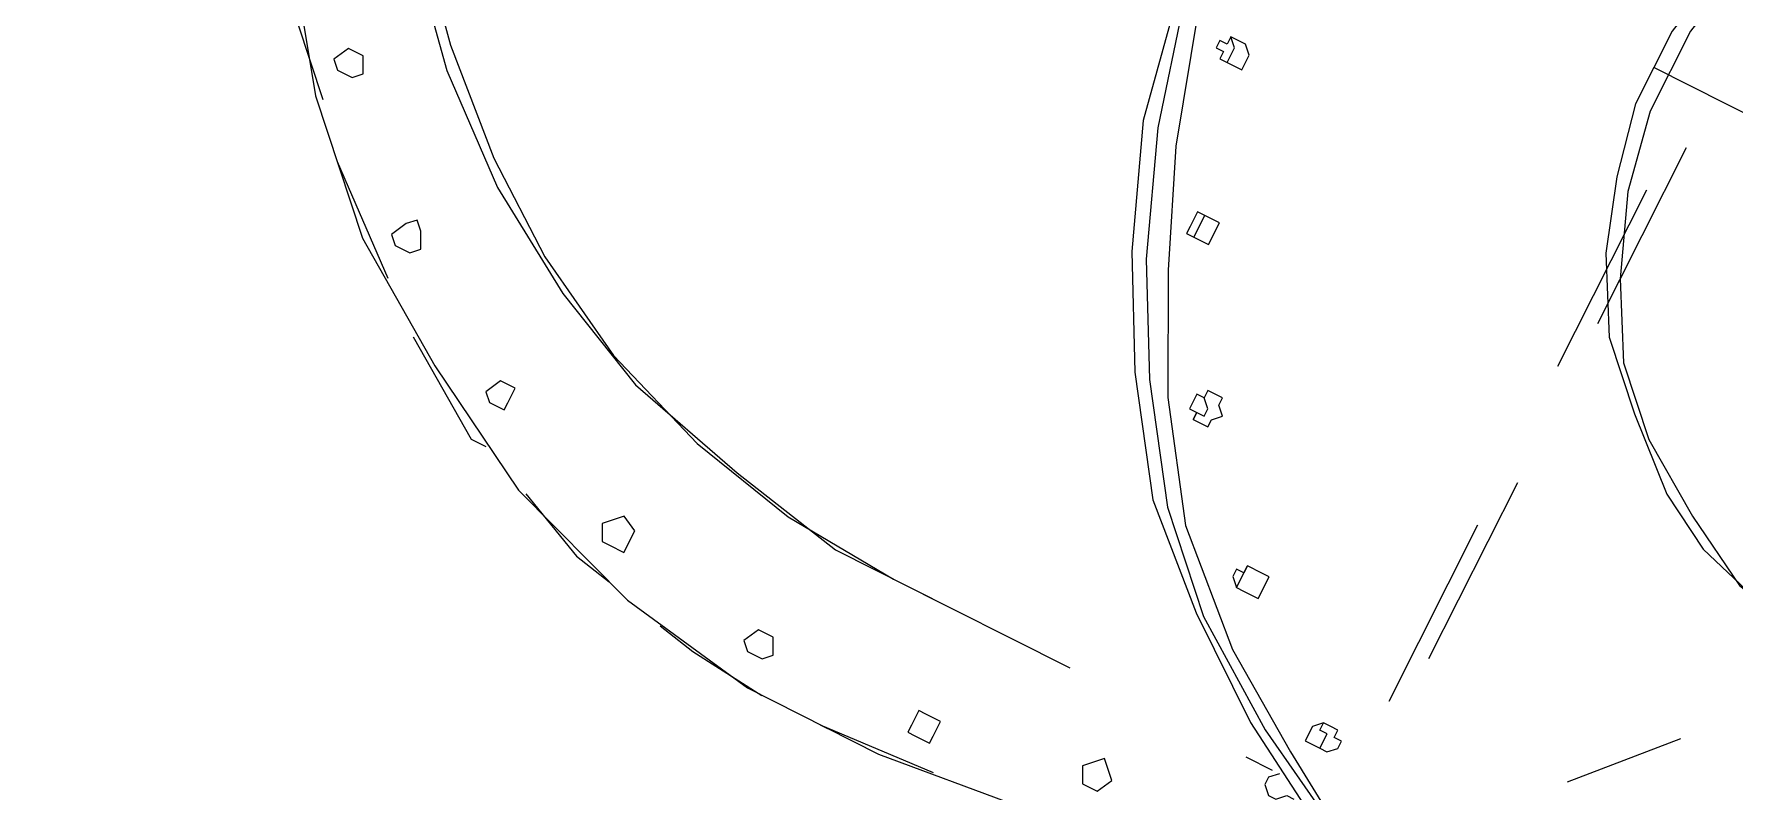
# Model space of a CAD drawing. Header units: metres. Extents: x 0 to 547597, y 0 to 1844684.
# Drawn here: x 543420.997 to 543421.859, y 1844512.535 to 1844512.919 of the extents above; entities that cross this region are included whole.
import ezdxf

# ---------------------------------------------------------------- set-up
doc = ezdxf.new("R2010")
doc.units = ezdxf.units.M
doc.linetypes.add('DASHED', pattern=[0.75, 0.5, -0.25])
doc.layers.add('5_Thep', color=4, linetype='Continuous')
doc.layers.add('TB220kVtuonglai', color=8, linetype='DASHED')

# ---------------------------------------------------------------- blocks, each defined once
blk = doc.blocks.new('MBA220-MB')
at = {"color": 1}
for points in [[(66.13, 702.6), (132.25, 706.73), (198.38, 727.4), (256.24, 752.2), (314.1, 781.13), (367.83, 818.32), (413.29, 867.92), (446.36, 917.51), (479.42, 971.24), (500.09, 1029.1), (512.49, 1091.1), (512.49, 1153.09), (504.22, 1215.09), (491.82, 1272.95), (462.89, 1334.94), (429.83, 1388.67), (388.5, 1434.13), (338.9, 1475.46), (285.17, 1512.66), (223.18, 1537.46)], [(-123.99, 1277.08), (-148.79, 1239.88), (-165.32, 1206.82), (-173.58, 1165.49), (-173.58, 1124.16), (-165.32, 1082.83), (-148.79, 1045.64), (-123.99, 1008.44), (-90.92, 979.51), (-53.73, 958.84), (-12.4, 942.31), (28.93, 934.05), (74.39, 934.05), (115.72, 942.31), (157.05, 958.84), (194.25, 979.51), (223.18, 1008.44), (247.98, 1045.64), (268.64, 1082.83), (276.91, 1124.16), (276.91, 1165.49), (268.64, 1206.82), (247.98, 1239.88), (223.18, 1277.08)], [(-173.58, 1136.56), (-169.45, 1099.36), (-157.05, 1058.03), (-140.52, 1029.1), (-115.72, 996.04), (-82.66, 967.11), (-49.6, 946.45), (-8.27, 934.05), (33.06, 925.78), (74.39, 925.78), (111.59, 934.05), (148.79, 946.45), (185.98, 967.11), (214.91, 996.04), (243.84, 1029.1), (260.38, 1058.03), (272.77, 1099.36), (276.91, 1136.56)], [(66.13, 694.34), (132.25, 698.47), (194.25, 715), (256.24, 739.8), (309.97, 768.73), (363.7, 805.92), (405.03, 847.25), (442.23, 900.98), (471.16, 954.71), (495.95, 1008.44), (508.35, 1070.43), (512.49, 1128.29), (512.49, 1136.56)], [(66.13, 694.34), (132.25, 698.47), (194.25, 715), (256.24, 739.8), (309.97, 768.73), (363.7, 805.92), (405.03, 847.25), (442.23, 900.98), (471.16, 954.71), (495.95, 1008.44), (508.35, 1070.43), (512.49, 1128.29)], [(66.13, 686.07), (132.25, 694.34), (194.25, 706.73), (256.24, 731.53), (309.97, 760.46), (363.7, 797.66), (405.03, 843.12), (442.23, 892.72), (471.16, 942.31), (495.95, 1004.31), (508.35, 1058.03), (512.49, 1124.16), (512.49, 1128.29)], [(396.76, 1049.77), (351.3, 1091.1)], [(53.73, 987.77), (53.73, 925.78)], [(82.66, 958.84), (210.78, 958.84)], [(272.77, 958.84), (400.9, 958.84)], [(309.97, 281.04), (371.97, 326.5), (425.69, 380.23), (467.02, 442.23), (504.22, 508.35), (529.02, 582.75), (541.42, 657.14), (541.42, 731.53), (533.15, 805.92), (508.35, 880.32), (475.29, 950.58)], [(210.78, 950.58), (82.66, 950.58)], [(400.9, 950.58), (272.77, 950.58)], [(438.09, 929.91), (438.09, 934.05), (438.09, 934.05), (433.96, 938.18), (429.83, 938.18), (429.83, 934.05), (425.69, 934.05), (425.69, 929.91), (425.69, 929.91), (425.69, 929.91), (425.69, 925.78), (429.83, 921.65), (438.09, 921.65), (438.09, 925.78), (438.09, 929.91)], [(438.09, 925.78), (438.09, 925.78), (438.09, 929.91), (429.83, 929.91), (429.83, 925.78), (425.69, 925.78)], [(438.09, 925.78), (438.09, 925.78), (438.09, 929.91), (429.83, 929.91), (429.83, 925.78), (425.69, 925.78)], [(458.76, 917.51), (462.89, 913.38), (467.02, 913.38), (471.16, 917.51), (471.16, 921.65), (467.02, 925.78), (467.02, 929.91)], [(57.86, 268.64), (115.72, 272.77), (169.45, 285.17), (223.18, 309.97), (276.91, 338.9), (318.24, 376.1), (359.57, 421.56), (392.63, 467.02), (421.56, 520.75), (442.23, 578.61), (454.62, 636.47), (458.76, 698.47), (458.76, 913.38)], [(384.36, 859.65), (384.36, 863.79), (384.36, 867.92), (371.97, 867.92), (371.97, 863.79), (371.97, 863.79), (371.97, 855.52), (371.97, 855.52), (376.1, 855.52), (376.1, 851.39), (380.23, 851.39), (384.36, 855.52), (384.36, 855.52), (384.36, 859.65)], [(384.36, 855.52), (384.36, 855.52), (371.97, 855.52), (371.97, 855.52)], [(384.36, 855.52), (384.36, 855.52), (371.97, 855.52), (371.97, 855.52)], [(508.35, 834.86), (508.35, 838.99), (500.09, 843.12), (495.95, 838.99), (491.82, 834.86), (495.95, 830.72), (500.09, 826.59), (508.35, 830.72), (508.35, 834.86)], [(318.24, 801.79), (318.24, 805.92), (314.1, 805.92), (309.97, 810.06), (309.97, 810.06), (305.84, 805.92), (301.71, 805.92), (301.71, 797.66), (305.84, 797.66), (305.84, 793.53), (314.1, 793.53), (314.1, 797.66), (318.24, 797.66), (318.24, 801.79)], [(318.24, 797.66), (314.1, 797.66), (314.1, 801.79), (309.97, 801.79), (305.84, 797.66)], [(318.24, 797.66), (314.1, 797.66), (314.1, 801.79), (309.97, 801.79), (305.84, 797.66)], [(235.58, 760.46), (235.58, 760.46), (235.58, 764.6), (223.18, 764.6), (223.18, 760.46), (223.18, 760.46), (223.18, 756.33), (223.18, 756.33), (223.18, 752.2), (227.31, 752.2), (227.31, 752.2), (231.45, 752.2), (235.58, 752.2), (235.58, 752.2), (235.58, 760.46)], [(541.42, 698.47), (537.28, 760.46)], [(235.58, 752.2), (235.58, 756.33), (223.18, 756.33), (223.18, 752.2)], [(235.58, 752.2), (235.58, 756.33), (223.18, 756.33), (223.18, 752.2)], [(524.88, 743.93), (524.88, 752.2), (520.75, 752.2), (512.49, 752.2), (512.49, 743.93), (512.49, 739.8), (520.75, 739.8), (524.88, 739.8), (524.88, 743.93)], [(148.79, 731.53), (148.79, 735.66), (148.79, 735.66), (148.79, 739.8), (140.52, 739.8), (136.39, 735.66), (136.39, 727.4), (140.52, 727.4), (140.52, 723.27), (144.65, 723.27), (144.65, 727.4), (148.79, 727.4), (148.79, 731.53)], [(57.86, 260.38), (119.86, 268.64), (177.72, 285.17), (231.45, 305.84), (285.17, 338.9), (330.64, 380.23), (371.97, 429.83), (405.03, 483.55), (429.83, 537.28), (446.36, 603.41), (458.76, 665.4), (458.76, 731.53)], [(148.79, 727.4), (148.79, 731.53), (140.52, 731.53), (136.39, 727.4)], [(148.79, 727.4), (148.79, 731.53), (140.52, 731.53), (136.39, 727.4)], [(541.42, 698.47), (541.42, 702.6)], [(533.15, 603.41), (537.28, 624.08), (541.42, 665.4)], [(524.88, 653.01), (524.88, 657.14), (520.75, 661.27), (512.49, 657.14), (512.49, 653.01), (512.49, 648.87), (520.75, 644.74), (524.88, 648.87), (524.88, 653.01)], [(508.35, 562.08), (508.35, 570.35), (495.95, 570.35), (491.82, 562.08), (495.95, 557.95), (500.09, 553.82), (508.35, 557.95), (508.35, 562.08)], [(504.22, 512.49), (520.75, 549.68), (524.88, 570.35)], [(471.16, 475.29), (471.16, 483.55), (467.02, 483.55), (458.76, 483.55), (458.76, 475.29), (458.76, 475.29), (467.02, 471.16), (471.16, 475.29), (471.16, 475.29)], [(458.76, 425.69), (491.82, 475.29), (491.82, 483.55)], [(421.56, 400.9), (421.56, 405.03), (417.43, 409.16), (409.16, 405.03), (405.03, 400.9), (409.16, 396.76), (417.43, 392.63), (421.56, 396.76), (421.56, 400.9)], [(396.76, 351.3), (438.09, 400.9)], [(355.43, 334.77), (355.43, 338.9), (351.3, 343.03), (343.03, 338.9), (343.03, 334.77), (343.03, 330.64), (351.3, 326.5), (355.43, 330.64), (355.43, 334.77)], [(322.37, 293.44), (343.03, 301.71), (371.97, 330.64)]]:
    blk.add_lwpolyline(points, dxfattribs=at)
blk = doc.blocks.new('mb moiTQK')
at = {"layer": 'TB220kVtuonglai', "ltscale": 3000, "xscale": 0.001, "yscale": 0.001, "zscale": 0.001}
blk.add_blockref('MBA220-MB', (-20.05166, -82.51016), dxfattribs=at)
blk = doc.blocks.new('ACAD-DinhViTuyenDz220kV')
blk.add_circle((543470.18793, 1844560.06958), 117.55145)
at = {"layer": '5_Thep', "rotation": 243.2403583287449}
blk.add_blockref('mb moiTQK', (543485.661, 1844458.313), dxfattribs=at)

msp = doc.modelspace()

# ---------------------------------------------------------------- block references
msp.add_blockref('ACAD-DinhViTuyenDz220kV', (0, 0))

doc.saveas('drawing.dxf')
